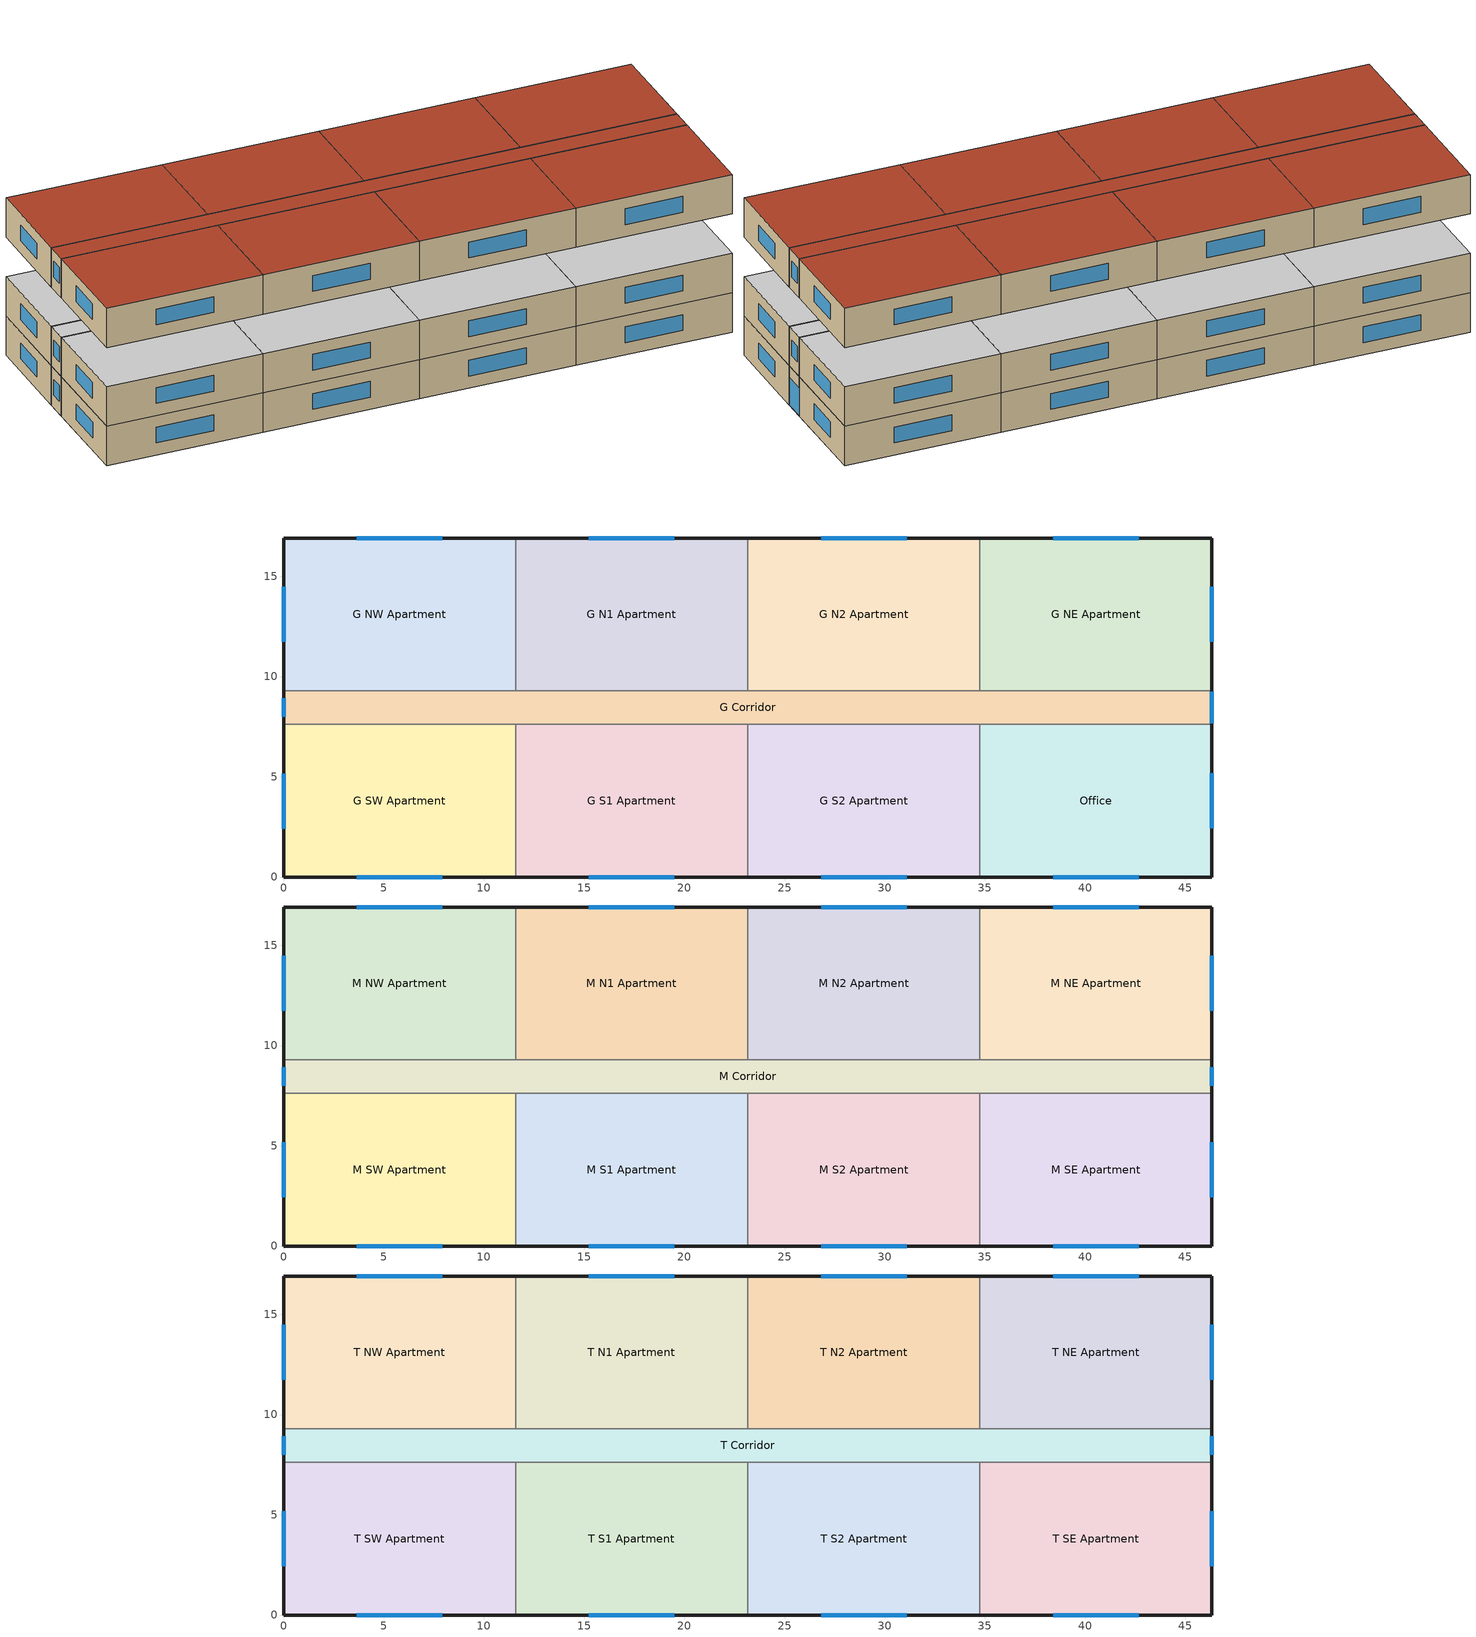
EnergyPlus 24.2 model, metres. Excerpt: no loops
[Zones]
G Corridor
 floor ground (ext-slab): 46.33,9.3 46.33,7.62 0,7.62 0,9.3 z0
 wall outside (Steel Frame Res Ext Wall): 46.33,7.62 46.33,9.3 / 0,9.3 0,7.62 z0:3.05
 wall to G NW Apartment (int-walls): 11.58,9.3 0,9.3 z0:3.05
 wall to Office (int-walls): 34.75,7.62 46.33,7.62 z0:3.05
 wall to G SW Apartment (int-walls): 0,7.62 11.58,7.62 z0:3.05
 wall to G S1 Apartment (int-walls): 11.58,7.62 23.16,7.62 z0:3.05
 wall to G S2 Apartment (int-walls): 23.16,7.62 34.75,7.62 z0:3.05
 wall to G N1 Apartment (int-walls): 23.16,9.3 11.58,9.3 z0:3.05
 wall to G N2 Apartment (int-walls): 34.75,9.3 23.16,9.3 z0:3.05
 wall to G NE Apartment (int-walls): 46.33,9.3 34.75,9.3 z0:3.05
 window (Window Res Operable): 0,8.91 0,8 z0.95:2.17; 46.33,7.67 46.33,9.25 z0.03:2.13
 ceiling adiabatic (INT-FLOOR-UNDERSIDE): 46.33,7.62 46.33,9.3 0,9.3 0,7.62 z3.05
G N1 Apartment
 floor ground (ext-slab): 23.16,16.92 23.16,9.3 11.58,9.3 11.58,16.92 z0
 wall outside (Steel Frame Res Ext Wall): 23.16,16.92 11.58,16.92 z0:3.05
 wall to G N2 Apartment (int-walls): 23.16,9.3 23.16,16.92 z0:3.05
 wall to G NW Apartment (int-walls): 11.58,16.92 11.58,9.3 z0:3.05
 window (Window Res Operable): 19.51,16.92 15.24,16.92 z0.95:2.17
 ceiling adiabatic (INT-FLOOR-UNDERSIDE): 23.16,9.3 23.16,16.92 11.58,16.92 11.58,9.3 z3.05
G N2 Apartment
 floor ground (ext-slab): 34.75,16.92 34.75,9.3 23.16,9.3 23.16,16.92 z0
 wall outside (Steel Frame Res Ext Wall): 34.75,16.92 23.16,16.92 z0:3.05
 wall to G NE Apartment (int-walls): 34.75,9.3 34.75,16.92 z0:3.05
 window (Window Res Operable): 31.09,16.92 26.82,16.92 z0.95:2.17
 ceiling adiabatic (INT-FLOOR-UNDERSIDE): 34.75,9.3 34.75,16.92 23.16,16.92 23.16,9.3 z3.05
G NE Apartment
 floor ground (ext-slab): 46.33,16.92 46.33,9.3 34.75,9.3 34.75,16.92 z0
 wall outside (Steel Frame Res Ext Wall): 46.33,9.3 46.33,16.92 34.75,16.92 z0:3.05
 window (Window Res Operable): 42.67,16.92 38.4,16.92 / 46.33,11.73 46.33,14.48 z0.95:2.17
 ceiling adiabatic (INT-FLOOR-UNDERSIDE): 46.33,9.3 46.33,16.92 34.75,16.92 34.75,9.3 z3.05
G NW Apartment
 floor ground (ext-slab): 11.58,16.92 11.58,9.3 0,9.3 0,16.92 z0
 wall outside (Steel Frame Res Ext Wall): 11.58,16.92 0,16.92 0,9.3 z0:3.05
 window (Window Res Operable): 7.92,16.92 3.66,16.92 / 0,14.48 0,11.73 z0.95:2.17
 ceiling adiabatic (INT-FLOOR-UNDERSIDE): 11.58,9.3 11.58,16.92 0,16.92 0,9.3 z3.05
G S1 Apartment
 floor ground (ext-slab): 23.16,7.62 23.16,0 11.58,0 11.58,7.62 z0
 wall outside (Steel Frame Res Ext Wall): 11.58,0 23.16,0 z0:3.05
 wall to G S2 Apartment (int-walls): 23.16,0 23.16,7.62 z0:3.05
 wall to G SW Apartment (int-walls): 11.58,7.62 11.58,0 z0:3.05
 window (Window Res Operable): 15.24,0 19.51,0 z0.95:2.17
 ceiling adiabatic (INT-FLOOR-UNDERSIDE): 23.16,0 23.16,7.62 11.58,7.62 11.58,0 z3.05
G S2 Apartment
 floor ground (ext-slab): 34.75,7.62 34.75,0 23.16,0 23.16,7.62 z0
 wall outside (Steel Frame Res Ext Wall): 23.16,0 34.75,0 z0:3.05
 wall to Office (int-walls): 34.75,0 34.75,7.62 z0:3.05
 window (Window Res Operable): 26.82,0 31.09,0 z0.95:2.17
 ceiling adiabatic (INT-FLOOR-UNDERSIDE): 34.75,0 34.75,7.62 23.16,7.62 23.16,0 z3.05
G SW Apartment
 floor ground (ext-slab): 11.58,7.62 11.58,0 0,0 0,7.62 z0
 wall outside (Steel Frame Res Ext Wall): 0,7.62 0,0 11.58,0 z0:3.05
 window (Window Res Operable): 3.66,0 7.92,0 / 0,5.14 0,2.4 z0.95:2.17
 ceiling adiabatic (INT-FLOOR-UNDERSIDE): 11.58,0 11.58,7.62 0,7.62 0,0 z3.05
Office
 floor ground (ext-slab): 46.33,7.62 46.33,0 34.75,0 34.75,7.62 z0
 wall outside (Steel Frame Res Ext Wall): 34.75,0 46.33,0 46.33,7.62 z0:3.05
 window (Window Res Operable): 38.4,0 42.67,0 / 46.33,2.44 46.33,5.18 z0.95:2.17
 ceiling adiabatic (INT-FLOOR-UNDERSIDE): 46.33,0 46.33,7.62 34.75,7.62 34.75,0 z3.05
M Corridor
 floor adiabatic (INT-FLOOR-TOPSIDE): 46.33,9.3 46.33,7.62 0,7.62 0,9.3 z3.05
 wall outside (Steel Frame Res Ext Wall): 46.33,7.62 46.33,9.3 / 0,9.3 0,7.62 z3.05:6.1
 wall to M NE Apartment (int-walls): 46.33,9.3 34.75,9.3 z3.05:6.1
 wall to M SW Apartment (int-walls): 0,7.62 11.58,7.62 z3.05:6.1
 wall to M S1 Apartment (int-walls): 11.58,7.62 23.16,7.62 z3.05:6.1
 wall to M S2 Apartment (int-walls): 23.16,7.62 34.75,7.62 z3.05:6.1
 wall to M SE Apartment (int-walls): 34.75,7.62 46.33,7.62 z3.05:6.1
 wall to M NW Apartment (int-walls): 11.58,9.3 0,9.3 z3.05:6.1
 wall to M N1 Apartment (int-walls): 23.16,9.3 11.58,9.3 z3.05:6.1
 wall to M N2 Apartment (int-walls): 34.75,9.3 23.16,9.3 z3.05:6.1
 window (Window Res Operable): 0,8.91 0,8 / 46.33,8 46.33,8.91 z4:5.22
 ceiling adiabatic (INT-FLOOR-UNDERSIDE): 46.33,7.62 46.33,9.3 0,9.3 0,7.62 z6.1
M N1 Apartment
 floor adiabatic (INT-FLOOR-TOPSIDE): 23.16,16.92 23.16,9.3 11.58,9.3 11.58,16.92 z3.05
 wall outside (Steel Frame Res Ext Wall): 23.16,16.92 11.58,16.92 z3.05:6.1
 wall to M N2 Apartment (int-walls): 23.16,9.3 23.16,16.92 z3.05:6.1
 wall to M NW Apartment (int-walls): 11.58,16.92 11.58,9.3 z3.05:6.1
 window (Window Res Operable): 19.51,16.92 15.24,16.92 z4:5.22
 ceiling adiabatic (INT-FLOOR-UNDERSIDE): 23.16,9.3 23.16,16.92 11.58,16.92 11.58,9.3 z6.1
M N2 Apartment
 floor adiabatic (INT-FLOOR-TOPSIDE): 34.75,16.92 34.75,9.3 23.16,9.3 23.16,16.92 z3.05
 wall outside (Steel Frame Res Ext Wall): 34.75,16.92 23.16,16.92 z3.05:6.1
 wall to M NE Apartment (int-walls): 34.75,9.3 34.75,16.92 z3.05:6.1
 window (Window Res Operable): 31.09,16.92 26.82,16.92 z4:5.22
 ceiling adiabatic (INT-FLOOR-UNDERSIDE): 34.75,9.3 34.75,16.92 23.16,16.92 23.16,9.3 z6.1
M NE Apartment
 floor adiabatic (INT-FLOOR-TOPSIDE): 46.33,16.92 46.33,9.3 34.75,9.3 34.75,16.92 z3.05
 wall outside (Steel Frame Res Ext Wall): 46.33,9.3 46.33,16.92 34.75,16.92 z3.05:6.1
 window (Window Res Operable): 42.67,16.92 38.4,16.92 / 46.33,11.73 46.33,14.48 z4:5.22
 ceiling adiabatic (INT-FLOOR-UNDERSIDE): 46.33,9.3 46.33,16.92 34.75,16.92 34.75,9.3 z6.1
M NW Apartment
 floor adiabatic (INT-FLOOR-TOPSIDE): 11.58,16.92 11.58,9.3 0,9.3 0,16.92 z3.05
 wall outside (Steel Frame Res Ext Wall): 11.58,16.92 0,16.92 0,9.3 z3.05:6.1
 window (Window Res Operable): 7.92,16.92 3.66,16.92 / 0,14.48 0,11.73 z4:5.22
 ceiling adiabatic (INT-FLOOR-UNDERSIDE): 11.58,9.3 11.58,16.92 0,16.92 0,9.3 z6.1
M S1 Apartment
 floor adiabatic (INT-FLOOR-TOPSIDE): 23.16,7.62 23.16,0 11.58,0 11.58,7.62 z3.05
 wall outside (Steel Frame Res Ext Wall): 11.58,0 23.16,0 z3.05:6.1
 wall to M S2 Apartment (int-walls): 23.16,0 23.16,7.62 z3.05:6.1
 wall to M SW Apartment (int-walls): 11.58,7.62 11.58,0 z3.05:6.1
 window (Window Res Operable): 15.24,0 19.51,0 z4:5.22
 ceiling adiabatic (INT-FLOOR-UNDERSIDE): 23.16,0 23.16,7.62 11.58,7.62 11.58,0 z6.1
M S2 Apartment
 floor adiabatic (INT-FLOOR-TOPSIDE): 34.75,7.62 34.75,0 23.16,0 23.16,7.62 z3.05
 wall outside (Steel Frame Res Ext Wall): 23.16,0 34.75,0 z3.05:6.1
 wall to M SE Apartment (int-walls): 34.75,0 34.75,7.62 z3.05:6.1
 window (Window Res Operable): 26.82,0 31.09,0 z4:5.22
 ceiling adiabatic (INT-FLOOR-UNDERSIDE): 34.75,0 34.75,7.62 23.16,7.62 23.16,0 z6.1
M SE Apartment
 floor adiabatic (INT-FLOOR-TOPSIDE): 46.33,7.62 46.33,0 34.75,0 34.75,7.62 z3.05
 wall outside (Steel Frame Res Ext Wall): 34.75,0 46.33,0 46.33,7.62 z3.05:6.1
 window (Window Res Operable): 46.33,2.44 46.33,5.18 / 38.4,0 42.67,0 z4:5.22
 ceiling adiabatic (INT-FLOOR-UNDERSIDE): 46.33,0 46.33,7.62 34.75,7.62 34.75,0 z6.1
M SW Apartment
 floor adiabatic (INT-FLOOR-TOPSIDE): 11.58,7.62 11.58,0 0,0 0,7.62 z3.05
 wall outside (Steel Frame Res Ext Wall): 0,7.62 0,0 11.58,0 z3.05:6.1
 window (Window Res Operable): 0,5.18 0,2.44 / 3.66,0 7.92,0 z4:5.22
 ceiling adiabatic (INT-FLOOR-UNDERSIDE): 11.58,0 11.58,7.62 0,7.62 0,0 z6.1
T Corridor
 floor adiabatic (INT-FLOOR-TOPSIDE): 46.33,9.3 46.33,7.62 0,7.62 0,9.3 z9.14
 wall outside (Steel Frame Res Ext Wall): 46.33,7.62 46.33,9.3 / 0,9.3 0,7.62 z9.14:12.19
 wall to T NE Apartment (int-walls): 46.33,9.3 34.75,9.3 z9.14:12.19
 wall to T SW Apartment (int-walls): 0,7.62 11.58,7.62 z9.14:12.19
 wall to T NW Apartment (int-walls): 11.58,9.3 0,9.3 z9.14:12.19
 wall to T N1 Apartment (int-walls): 23.16,9.3 11.58,9.3 z9.14:12.19
 wall to T N2 Apartment (int-walls): 34.75,9.3 23.16,9.3 z9.14:12.19
 wall to T S1 Apartment (int-walls): 11.58,7.62 23.16,7.62 z9.14:12.19
 wall to T S2 Apartment (int-walls): 23.16,7.62 34.75,7.62 z9.14:12.19
 wall to T SE Apartment (int-walls): 34.75,7.62 46.33,7.62 z9.14:12.19
 window (Window Res Operable): 0,8.91 0,8 / 46.33,8 46.33,8.91 z10.1:11.32
 roof outside (IEAD Res Roof): 46.33,7.62 46.33,9.3 0,9.3 0,7.62 z12.19
T N1 Apartment
 floor adiabatic (INT-FLOOR-TOPSIDE): 23.16,16.92 23.16,9.3 11.58,9.3 11.58,16.92 z9.14
 wall outside (Steel Frame Res Ext Wall): 23.16,16.92 11.58,16.92 z9.14:12.19
 wall to T N2 Apartment (int-walls): 23.16,9.3 23.16,16.92 z9.14:12.19
 wall to T NW Apartment (int-walls): 11.58,16.92 11.58,9.3 z9.14:12.19
 window (Window Res Operable): 19.51,16.92 15.24,16.92 z10.1:11.32
 roof outside (IEAD Res Roof): 23.16,9.3 23.16,16.92 11.58,16.92 11.58,9.3 z12.19
T N2 Apartment
 floor adiabatic (INT-FLOOR-TOPSIDE): 34.75,16.92 34.75,9.3 23.16,9.3 23.16,16.92 z9.14
 wall outside (Steel Frame Res Ext Wall): 34.75,16.92 23.16,16.92 z9.14:12.19
 wall to T NE Apartment (int-walls): 34.75,9.3 34.75,16.92 z9.14:12.19
 window (Window Res Operable): 31.09,16.92 26.82,16.92 z10.1:11.32
 roof outside (IEAD Res Roof): 34.75,9.3 34.75,16.92 23.16,16.92 23.16,9.3 z12.19
T NE Apartment
 floor adiabatic (INT-FLOOR-TOPSIDE): 46.33,16.92 46.33,9.3 34.75,9.3 34.75,16.92 z9.14
 wall outside (Steel Frame Res Ext Wall): 46.33,9.3 46.33,16.92 34.75,16.92 z9.14:12.19
 window (Window Res Operable): 42.67,16.92 38.4,16.92 / 46.33,11.73 46.33,14.48 z10.1:11.32
 roof outside (IEAD Res Roof): 46.33,9.3 46.33,16.92 34.75,16.92 34.75,9.3 z12.19
T NW Apartment
 floor adiabatic (INT-FLOOR-TOPSIDE): 11.58,16.92 11.58,9.3 0,9.3 0,16.92 z9.14
 wall outside (Steel Frame Res Ext Wall): 11.58,16.92 0,16.92 0,9.3 z9.14:12.19
 window (Window Res Operable): 7.92,16.92 3.66,16.92 / 0,14.48 0,11.73 z10.1:11.32
 roof outside (IEAD Res Roof): 11.58,9.3 11.58,16.92 0,16.92 0,9.3 z12.19
T S1 Apartment
 floor adiabatic (INT-FLOOR-TOPSIDE): 23.16,7.62 23.16,0 11.58,0 11.58,7.62 z9.14
 wall outside (Steel Frame Res Ext Wall): 11.58,0 23.16,0 z9.14:12.19
 wall to T S2 Apartment (int-walls): 23.16,0 23.16,7.62 z9.14:12.19
 wall to T SW Apartment (int-walls): 11.58,7.62 11.58,0 z9.14:12.19
 window (Window Res Operable): 15.24,0 19.51,0 z10.1:11.32
 roof outside (IEAD Res Roof): 23.16,0 23.16,7.62 11.58,7.62 11.58,0 z12.19
T S2 Apartment
 floor adiabatic (INT-FLOOR-TOPSIDE): 34.75,7.62 34.75,0 23.16,0 23.16,7.62 z9.14
 wall outside (Steel Frame Res Ext Wall): 23.16,0 34.75,0 z9.14:12.19
 wall to T SE Apartment (int-walls): 34.75,0 34.75,7.62 z9.14:12.19
 window (Window Res Operable): 26.82,0 31.09,0 z10.1:11.32
 roof outside (IEAD Res Roof): 34.75,0 34.75,7.62 23.16,7.62 23.16,0 z12.19
T SE Apartment
 floor adiabatic (INT-FLOOR-TOPSIDE): 46.33,7.62 46.33,0 34.75,0 34.75,7.62 z9.14
 wall outside (Steel Frame Res Ext Wall): 34.75,0 46.33,0 46.33,7.62 z9.14:12.19
 window (Window Res Operable): 46.33,2.44 46.33,5.18 / 38.4,0 42.67,0 z10.1:11.32
 roof outside (IEAD Res Roof): 46.33,0 46.33,7.62 34.75,7.62 34.75,0 z12.19
T SW Apartment
 floor adiabatic (INT-FLOOR-TOPSIDE): 11.58,7.62 11.58,0 0,0 0,7.62 z9.14
 wall outside (Steel Frame Res Ext Wall): 0,7.62 0,0 11.58,0 z9.14:12.19
 window (Window Res Operable): 0,5.18 0,2.44 / 3.66,0 7.92,0 z10.1:11.32
 roof outside (IEAD Res Roof): 11.58,0 11.58,7.62 0,7.62 0,0 z12.19
[Building]
Ref Bldg Midrise Apartment Post1980_v1.3_5.0: North Axis {deg}=0; Terrain=City; Loads Convergence Tolerance Value {W}=0.04; Temperature Convergence Tolerance Value {deltaC}=0.2; Solar Distribution=FullInteriorAndExterior; Maximum Number of Warmup Days=50; Minimum Number of Warmup Days=6
[Site:Location]
Toronto.City-Univ.of.Toronto: Latitude {deg}=43.6658; Longitude {deg}=-79.3953; Time Zone {hr}=-5; Elevation {m}=112.5
[SizingPeriod:DesignDay] Day of Month=21; Dry-Bulb Temperature Range Modifier Type=DefaultMultipliers; Humidity Condition Type=Wetbulb; Barometric Pressure {Pa}=99063; Rain Indicator=No; Snow Indicator=No; Daylight Saving Time Indicator=Yes; Solar Model Indicator=ASHRAEClearSky; Begin Environment Reset Mode=FullResetAtBeginEnvironment
Name | Month | Day Type | Maximum Dry-Bulb Temperature {C} | Daily Dry-Bulb Temperature Range {deltaC} | Wetbulb or DewPoint at Maximum Dry-Bulb {C} | Wind Speed {m/s} | Wind Direction {deg} | Sky Clearness
CHICAGO Ann Clg .4% Condns WB=>MDB | 7 | SummerDesignDay | 31.2 | 10.7 | 25.5 | 5.3 | 230 | 1
CHICAGO Ann Htg 99.6% Condns DB | 1 | WinterDesignDay | -20.6 | 0 | -20.6 | 4.9 | 270 | 0
[Site:GroundTemperature:BuildingSurface]
18, 18, 18, 18, 18, 18, 18, 18, 18, 18, 18, 18
[Material] Thermal Absorptance=0.9
Name | Roughness | Thickness {m} | Conductivity {W/m-K} | Density {kg/m3} | Specific Heat {J/kg-K} | Solar Absorptance | Visible Absorptance
1/2IN Gypsum | Smooth | 0.0127 | 0.16 | 784.9 | 830 | 0.92 | 0.92
HW CONCRETE; MAT-CC05 4 HW CONCRETE | Rough | 0.1016 | 1.311 | 2240 | 836.8 | 0.7 | 0.7
IEAD Res Roof Insulation | MediumRough | 0.153184 | 0.049 | 265 | 836.8 | 0.7 | 0.7
Metal Decking | MediumSmooth | 0.0015 | 45.006 | 7680 | 418.4 | 0.7 | 0.3
Roof Membrane | VeryRough | 0.0095 | 0.16 | 1121.29 | 1460 | 0.7 | 0.7
Std Wood 6inch | MediumSmooth | 0.15 | 0.12 | 540 | 1210 | 0.7 | 0.7
Steel Frame Res Wall Insulation | MediumRough | 0.0895622 | 0.049 | 265 | 836.8 | 0.7 | 0.7
Wood Siding | MediumSmooth | 0.01 | 0.11 | 544.62 | 1210 | 0.78 | 0.78
[Material:NoMass]
CP02 CARPET PAD: Roughness=VeryRough; Thermal Resistance {m2-K/W}=0.2165; Thermal Absorptance=0.9; Solar Absorptance=0.7; Visible Absorptance=0.8
[WindowMaterial:SimpleGlazingSystem]
Res Operable Assembly Window: U-Factor {W/m2-K}=3.39; Solar Heat Gain Coefficient=0.39
[Construction]
ext-slab: HW CONCRETE, CP02 CARPET PAD
IEAD Res Roof: Roof Membrane, IEAD Res Roof Insulation, Metal Decking
INT-FLOOR-TOPSIDE: MAT-CC05 4 HW CONCRETE, CP02 CARPET PAD
INT-FLOOR-UNDERSIDE: CP02 CARPET PAD, MAT-CC05 4 HW CONCRETE
int-walls: 1/2IN Gypsum, 1/2IN Gypsum
InteriorFurnishings: Std Wood 6inch
Steel Frame Res Ext Wall: Wood Siding, Steel Frame Res Wall Insulation, 1/2IN Gypsum
Window Res Operable: Res Operable Assembly Window
[Space]
Name | Zone
G Corridor Space | G Corridor
G N1 Apartment Space | G N1 Apartment
G N2 Apartment Space | G N2 Apartment
G NE Apartment Space | G NE Apartment
G NW Apartment Space | G NW Apartment
G S1 Apartment Space | G S1 Apartment
G S2 Apartment Space | G S2 Apartment
G SW Apartment Space | G SW Apartment
M Corridor Space | M Corridor
M N1 Apartment Space | M N1 Apartment
M N2 Apartment Space | M N2 Apartment
M NE Apartment Space | M NE Apartment
M NW Apartment Space | M NW Apartment
M S1 Apartment Space | M S1 Apartment
M S2 Apartment Space | M S2 Apartment
M SE Apartment Space | M SE Apartment
M SW Apartment Space | M SW Apartment
Office Space | Office
T Corridor Space | T Corridor
T N1 Apartment Space | T N1 Apartment
T N2 Apartment Space | T N2 Apartment
T NE Apartment Space | T NE Apartment
T NW Apartment Space | T NW Apartment
T S1 Apartment Space | T S1 Apartment
T S2 Apartment Space | T S2 Apartment
T SE Apartment Space | T SE Apartment
T SW Apartment Space | T SW Apartment
[Zone] Part of Total Floor Area=Yes
Name | Multiplier
G Corridor; G N1 Apartment; G N2 Apartment; G NE Apartment; G NW Apartment; G S1 Apartment; G S2 Apartment; G SW Apartment; Office; T Corridor; T N1 Apartment; T N2 Apartment; T NE Apartment; T NW Apartment; T S1 Apartment; T S2 Apartment; T SE Apartment; T SW Apartment | 1
M Corridor; M N1 Apartment; M N2 Apartment; M NE Apartment; M NW Apartment; M S1 Apartment; M S2 Apartment; M SE Apartment; M SW Apartment | 2
[InternalMass] Construction=InteriorFurnishings
Name | Zone or ZoneList | Space or SpaceList | Surface Area {m2}
G Corridor Internal Mass | G Corridor | G Corridor Space | 155.3169
G N1 Apartment Internal Mass | G N1 Apartment | G N1 Apartment Space | 176.4974
G N2 Apartment Internal Mass | G N2 Apartment | G N2 Apartment Space | 176.4974
G NE Apartment Internal Mass | G NE Apartment | G NE Apartment Space | 176.4974
G NW Apartment Internal Mass | G NW Apartment | G NW Apartment Space | 176.4974
G S1 Apartment Internal Mass | G S1 Apartment | G S1 Apartment Space | 176.4974
G S2 Apartment Internal Mass | G S2 Apartment | G S2 Apartment Space | 176.4974
G SW Apartment Internal Mass | G SW Apartment | G SW Apartment Space | 176.4974
M Corridor Internal Mass | M Corridor | M Corridor Space | 155.3169
M N1 Apartment Internal Mass | M N1 Apartment | M N1 Apartment Space | 176.4974
M N2 Apartment Internal Mass | M N2 Apartment | M N2 Apartment Space | 176.4974
M NE Apartment Internal Mass | M NE Apartment | M NE Apartment Space | 176.4974
M NW Apartment Internal Mass | M NW Apartment | M NW Apartment Space | 176.4974
M S1 Apartment Internal Mass | M S1 Apartment | M S1 Apartment Space | 176.4974
M S2 Apartment Internal Mass | M S2 Apartment | M S2 Apartment Space | 176.4974
M SE Apartment Internal Mass | M SE Apartment | M SE Apartment Space | 176.4974
M SW Apartment Internal Mass | M SW Apartment | M SW Apartment Space | 176.4974
Office Internal Mass | Office | Office Space | 176.4974
T Corridor Internal Mass | T Corridor | T Corridor Space | 155.3169
T N1 Apartment Internal Mass | T N1 Apartment | T N1 Apartment Space | 176.4974
T N2 Apartment Internal Mass | T N2 Apartment | T N2 Apartment Space | 176.4974
T NE Apartment Internal Mass | T NE Apartment | T NE Apartment Space | 176.4974
T NW Apartment Internal Mass | T NW Apartment | T NW Apartment Space | 176.4974
T S1 Apartment Internal Mass | T S1 Apartment | T S1 Apartment Space | 176.4974
T S2 Apartment Internal Mass | T S2 Apartment | T S2 Apartment Space | 176.4974
T SE Apartment Internal Mass | T SE Apartment | T SE Apartment Space | 176.4974
T SW Apartment Internal Mass | T SW Apartment | T SW Apartment Space | 176.4974
[People] Number of People Calculation Method=People; Fraction Radiant=0.3; Activity Level Schedule=ACTIVITY_SCH; Enable ASHRAE 55 Comfort Warnings=No; Mean Radiant Temperature Calculation Type=EnclosureAveraged; Work Efficiency Schedule=WORK_EFF_SCH; Clothing Insulation Schedule=CLOTHING_SCH; Air Velocity Schedule=AIR_VELO_SCH; Thermal Comfort Model 1 Type=FANGER
Name | Zone or ZoneList or Space or SpaceList | Number of People Schedule | Number of People
G N1 Apartment People | G N1 Apartment Space | APT_OCC_SCH | 2.5
G N2 Apartment People | G N2 Apartment Space | APT_OCC_SCH | 2.5
G NE Apartment People | G NE Apartment Space | APT_OCC_SCH | 2.5
G NW Apartment People | G NW Apartment Space | APT_OCC_SCH | 2.5
G S1 Apartment People | G S1 Apartment Space | APT_OCC_SCH | 2.5
G S2 Apartment People | G S2 Apartment Space | APT_OCC_SCH | 2.5
G SW Apartment People | G SW Apartment Space | APT_OCC_SCH | 2.5
M N1 Apartment People | M N1 Apartment Space | APT_OCC_SCH | 2.5
M N2 Apartment People | M N2 Apartment Space | APT_OCC_SCH | 2.5
M NE Apartment People | M NE Apartment Space | APT_OCC_SCH | 2.5
M NW Apartment People | M NW Apartment Space | APT_OCC_SCH | 2.5
M S1 Apartment People | M S1 Apartment Space | APT_OCC_SCH | 2.5
M S2 Apartment People | M S2 Apartment Space | APT_OCC_SCH | 2.5
M SE Apartment People | M SE Apartment Space | APT_OCC_SCH | 2.5
M SW Apartment People | M SW Apartment Space | APT_OCC_SCH | 2.5
Office People | Office Space | OFF_OCC_SCH | 2
T N1 Apartment People | T N1 Apartment Space | APT_OCC_SCH | 2.5
T N2 Apartment People | T N2 Apartment Space | APT_OCC_SCH | 2.5
T NE Apartment People | T NE Apartment Space | APT_OCC_SCH | 2.5
T NW Apartment People | T NW Apartment Space | APT_OCC_SCH | 2.5
T S1 Apartment People | T S1 Apartment Space | APT_OCC_SCH | 2.5
T S2 Apartment People | T S2 Apartment Space | APT_OCC_SCH | 2.5
T SE Apartment People | T SE Apartment Space | APT_OCC_SCH | 2.5
T SW Apartment People | T SW Apartment Space | APT_OCC_SCH | 2.5
[Lights] Design Level Calculation Method=Watts/Area; Return Air Fraction=0; Fraction Radiant=0.7; Fraction Visible=0.2; Fraction Replaceable=1; Return Air Fraction Calculated from Plenum Temperature=No; Return Air Fraction Function of Plenum Temperature Coefficient 1=0; Return Air Fraction Function of Plenum Temperature Coefficient 2 {1/K}=0
Name | Zone or ZoneList or Space or SpaceList | Schedule | Watts per Floor Area {W/m2}
G Corridor_Lights | G Corridor Space | COR_LIGHT_SCH | 9.9
G N1 Apartment_Lights | G N1 Apartment Space | APT_LIGHT_SCH | 3.88
G N2 Apartment_Lights | G N2 Apartment Space | APT_LIGHT_SCH | 3.88
G NE Apartment_Lights | G NE Apartment Space | APT_LIGHT_SCH | 3.88
G NW Apartment_Lights | G NW Apartment Space | APT_LIGHT_SCH | 3.88
G S1 Apartment_Lights | G S1 Apartment Space | APT_LIGHT_SCH | 3.88
G S2 Apartment_Lights | G S2 Apartment Space | APT_LIGHT_SCH | 3.88
G SW Apartment_Lights | G SW Apartment Space | APT_LIGHT_SCH | 3.88
M Corridor_Lights | M Corridor Space | COR_LIGHT_SCH | 9.9
M N1 Apartment_Lights | M N1 Apartment Space | APT_LIGHT_SCH | 3.88
M N2 Apartment_Lights | M N2 Apartment Space | APT_LIGHT_SCH | 3.88
M NE Apartment_Lights | M NE Apartment Space | APT_LIGHT_SCH | 3.88
M NW Apartment_Lights | M NW Apartment Space | APT_LIGHT_SCH | 3.88
M S1 Apartment_Lights | M S1 Apartment Space | APT_LIGHT_SCH | 3.88
M S2 Apartment_Lights | M S2 Apartment Space | APT_LIGHT_SCH | 3.88
M SE Apartment_Lights | M SE Apartment Space | APT_LIGHT_SCH | 3.88
M SW Apartment_Lights | M SW Apartment Space | APT_LIGHT_SCH | 3.88
Office_Lights | Office Space | OFF_LIGHT_SCH | 21.95
T Corridor_Lights | T Corridor Space | COR_LIGHT_SCH | 9.9
T N1 Apartment_Lights | T N1 Apartment Space | APT_LIGHT_SCH | 3.88
T N2 Apartment_Lights | T N2 Apartment Space | APT_LIGHT_SCH | 3.88
T NE Apartment_Lights | T NE Apartment Space | APT_LIGHT_SCH | 3.88
T NW Apartment_Lights | T NW Apartment Space | APT_LIGHT_SCH | 3.88
T S1 Apartment_Lights | T S1 Apartment Space | APT_LIGHT_SCH | 3.88
T S2 Apartment_Lights | T S2 Apartment Space | APT_LIGHT_SCH | 3.88
T SE Apartment_Lights | T SE Apartment Space | APT_LIGHT_SCH | 3.88
T SW Apartment_Lights | T SW Apartment Space | APT_LIGHT_SCH | 3.88
[ElectricEquipment] Fraction Latent=0
Name | Zone or ZoneList or Space or SpaceList | Schedule | Design Level Calculation Method | Design Level {W} | Fraction Radiant | Fraction Lost | Watts per Floor Area {W/m2}
G Corridor_Elevators_Equip | G Corridor Space | BLDG_ELEVATORS | EquipmentLevel | 16054.9 | 0 | 0.95
G N1 Apartment_PlugMisc_Equip | G N1 Apartment Space | APT_EQP_SCH | Watts/Area |  | 0.5 | 0 | 5.38
G N2 Apartment_PlugMisc_Equip | G N2 Apartment Space | APT_EQP_SCH | Watts/Area |  | 0.5 | 0 | 5.38
G NE Apartment_PlugMisc_Equip | G NE Apartment Space | APT_EQP_SCH | Watts/Area |  | 0.5 | 0 | 5.38
G NW Apartment_PlugMisc_Equip | G NW Apartment Space | APT_EQP_SCH | Watts/Area |  | 0.5 | 0 | 5.38
G S1 Apartment_PlugMisc_Equip | G S1 Apartment Space | APT_EQP_SCH | Watts/Area |  | 0.5 | 0 | 5.38
G S2 Apartment_PlugMisc_Equip | G S2 Apartment Space | APT_EQP_SCH | Watts/Area |  | 0.5 | 0 | 5.38
G SW Apartment_PlugMisc_Equip | G SW Apartment Space | APT_EQP_SCH | Watts/Area |  | 0.5 | 0 | 5.38
M N1 Apartment_PlugMisc_Equip | M N1 Apartment Space | APT_EQP_SCH | Watts/Area |  | 0.5 | 0 | 5.38
M N2 Apartment_PlugMisc_Equip | M N2 Apartment Space | APT_EQP_SCH | Watts/Area |  | 0.5 | 0 | 5.38
M NE Apartment_PlugMisc_Equip | M NE Apartment Space | APT_EQP_SCH | Watts/Area |  | 0.5 | 0 | 5.38
M NW Apartment_PlugMisc_Equip | M NW Apartment Space | APT_EQP_SCH | Watts/Area |  | 0.5 | 0 | 5.38
M S1 Apartment_PlugMisc_Equip | M S1 Apartment Space | APT_EQP_SCH | Watts/Area |  | 0.5 | 0 | 5.38
M S2 Apartment_PlugMisc_Equip | M S2 Apartment Space | APT_EQP_SCH | Watts/Area |  | 0.5 | 0 | 5.38
M SE Apartment_PlugMisc_Equip | M SE Apartment Space | APT_EQP_SCH | Watts/Area |  | 0.5 | 0 | 5.38
M SW Apartment_PlugMisc_Equip | M SW Apartment Space | APT_EQP_SCH | Watts/Area |  | 0.5 | 0 | 5.38
Office_PlugMisc_Equip | Office Space | OFF_EQP_SCH | Watts/Area |  | 0.5 | 0 | 12.9
T N1 Apartment_PlugMisc_Equip | T N1 Apartment Space | APT_EQP_SCH | Watts/Area |  | 0.5 | 0 | 5.38
T N2 Apartment_PlugMisc_Equip | T N2 Apartment Space | APT_EQP_SCH | Watts/Area |  | 0.5 | 0 | 5.38
T NE Apartment_PlugMisc_Equip | T NE Apartment Space | APT_EQP_SCH | Watts/Area |  | 0.5 | 0 | 5.38
T NW Apartment_PlugMisc_Equip | T NW Apartment Space | APT_EQP_SCH | Watts/Area |  | 0.5 | 0 | 5.38
T S1 Apartment_PlugMisc_Equip | T S1 Apartment Space | APT_EQP_SCH | Watts/Area |  | 0.5 | 0 | 5.38
T S2 Apartment_PlugMisc_Equip | T S2 Apartment Space | APT_EQP_SCH | Watts/Area |  | 0.5 | 0 | 5.38
T SE Apartment_PlugMisc_Equip | T SE Apartment Space | APT_EQP_SCH | Watts/Area |  | 0.5 | 0 | 5.38
T SW Apartment_PlugMisc_Equip | T SW Apartment Space | APT_EQP_SCH | Watts/Area |  | 0.5 | 0 | 5.38
[ZoneInfiltration:DesignFlowRate] Design Flow Rate Calculation Method=Flow/ExteriorArea; Flow Rate per Exterior Surface Area {m3/s-m2}=0.009; Constant Term Coefficient=-.0466; Temperature Term Coefficient=0; Velocity Term Coefficient=0.004; Velocity Squared Term Coefficient=0.016
Name | Zone or ZoneList or Space or SpaceList | Schedule
G Corridor_Infiltration | G Corridor Space | APT_INFIL_SCH
G N1 Apartment_Infiltration | G N1 Apartment Space | APT_INFIL_SCH
G N2 Apartment_Infiltration | G N2 Apartment Space | APT_INFIL_SCH
G NE Apartment_Infiltration | G NE Apartment Space | APT_INFIL_SCH
G NW Apartment_Infiltration | G NW Apartment Space | APT_INFIL_SCH
G S1 Apartment_Infiltration | G S1 Apartment Space | APT_INFIL_SCH
G S2 Apartment_Infiltration | G S2 Apartment Space | APT_INFIL_SCH
G SW Apartment_Infiltration | G SW Apartment Space | APT_INFIL_SCH
M Corridor_Infiltration | M Corridor Space | APT_INFIL_SCH
M N1 Apartment_Infiltration | M N1 Apartment Space | APT_INFIL_SCH
M N2 Apartment_Infiltration | M N2 Apartment Space | APT_INFIL_SCH
M NE Apartment_Infiltration | M NE Apartment Space | APT_INFIL_SCH
M NW Apartment_Infiltration | M NW Apartment Space | APT_INFIL_SCH
M S1 Apartment_Infiltration | M S1 Apartment Space | APT_INFIL_SCH
M S2 Apartment_Infiltration | M S2 Apartment Space | APT_INFIL_SCH
M SE Apartment_Infiltration | M SE Apartment Space | APT_INFIL_SCH
M SW Apartment_Infiltration | M SW Apartment Space | APT_INFIL_SCH
Office_Infiltration | Office Space | OFFICE_INFIL_SCH
T Corridor_Infiltration | T Corridor Space | APT_INFIL_SCH
T N1 Apartment_Infiltration | T N1 Apartment Space | APT_INFIL_SCH
T N2 Apartment_Infiltration | T N2 Apartment Space | APT_INFIL_SCH
T NE Apartment_Infiltration | T NE Apartment Space | APT_INFIL_SCH
T NW Apartment_Infiltration | T NW Apartment Space | APT_INFIL_SCH
T S1 Apartment_Infiltration | T S1 Apartment Space | APT_INFIL_SCH
T S2 Apartment_Infiltration | T S2 Apartment Space | APT_INFIL_SCH
T SE Apartment_Infiltration | T SE Apartment Space | APT_INFIL_SCH
T SW Apartment_Infiltration | T SW Apartment Space | APT_INFIL_SCH
[Exterior:Lights]
Exterior Facade Lighting: Schedule=ALWAYS_ON; Design Level {W}=6436; Control Option=AstronomicalClock
[Schedule:Compact]
COR_LIGHT_SCH; ALWAYS_ON: Through: 12/31, For: AllDays, Until: 24:00, 1
BLDG_ELEVATORS: Through: 12/31, For: AllDays, Until: 04:00, 0.05, Until: 05:00, 0.1, Until: 06:00, 0.2, Until: 07:00, 0.4, Until: 09:00, 0.5, Until: 10:00, 0.35, Until: 16:00, 0.15, Until: 17:00, 0.35, Until: 19:00, 0.5, Until: 21:00, 0.4, Until: 22:00, 0.3, Until: 23:00, 0.2, Until: 24:00, 0.1
APT_LIGHT_SCH: Through: 12/31, For: AllDays, Until: 04:00, 0.067, Until: 05:00, 0.187, Until: 06:00, 0.394, Until: 07:00, 0.44, Until: 08:00, 0.393, Until: 09:00, 0.172, Until: 15:00, 0.119, Until: 16:00, 0.206, Until: 17:00, 0.439, Until: 18:00, 0.616, Until: 19:00, 0.829, Until: 20:00, 0.986, Until: 21:00, 1, Until: 22:00, 0.692, Until: 23:00, 0.384, Until: 24:00, 0.16
APT_OCC_SCH: Through: 12/31, For: AllDays, Until: 7:00, 1, Until: 8:00, 0.85, Until: 9:00, 0.39, Until: 16:00, 0.25, Until: 17:00, 0.3, Until: 18:00, 0.52, Until: 21:00, 0.87, Until: 24:00, 1
ACTIVITY_SCH: Through: 12/31, For: AllDays, Until: 24:00, 120
WORK_EFF_SCH: Through: 12/31, For: AllDays, Until: 24:00, 0
CLOTHING_SCH: Through: 04/30, For: AllDays, Until: 24:00, 1, Through: 09/30, For: AllDays, Until: 24:00, 0.5, Through: 12/31, For: AllDays, Until: 24:00, 1
AIR_VELO_SCH: Through: 12/31, For: AllDays, Until: 24:00, 0.2
APT_EQP_SCH: Through: 12/31, For: AllDays, Until: 1:00, 0.45, Until: 2:00, 0.41, Until: 3:00, 0.39, Until: 5:00, 0.38, Until: 6:00, 0.43, Until: 7:00, 0.54, Until: 8:00, 0.65, Until: 9:00, 0.66, Until: 10:00, 0.67, Until: 11:00, 0.69, Until: 12:00, 0.7, Until: 13:00, 0.69, Until: 14:00, 0.66, Until: 15:00, 0.65, Until: 16:00, 0.68, Until: 17:00, 0.8, Until: 19:00, 1, Until: 20:00, 0.93, Until: 21:00, 0.89, Until: 22:00, 0.85, Until: 23:00, 0.71, Until: 24:00, 0.58
OFF_LIGHT_SCH: Through: 12/31, For: Weekdays SummerDesignDay, Until: 08:00, 0.18, Until: 12:00, 0.9, Until: 13:00, 0.8, Until: 17:00, 0.9, Until: 24:00, 0.18, For: AllOtherDays, Until: 24:00, 0.18
OFF_OCC_SCH: Through: 12/31, For: Weekdays SummerDesignDay WinterDesignDay, Until: 8:00, 0, Until: 12:00, 1, Until: 13:00, 0.5, Until: 17:00, 1, Until: 24:00, 0, For AllOtherDays, Until: 24:00, 0
OFF_EQP_SCH: Through: 12/31, For: Weekdays SummerDesignDay, Until: 7:00, 0.33, Until: 8:00, 0.5, Until: 12:00, 1, Until: 13:00, 0.94, Until: 17:00, 1, Until: 18:00, 0.5, Until: 24:00, 0.33, For AllOtherDays, Until: 24:00, 0.33
OFFICE_INFIL_SCH: Through: 12/31, For: Weekdays, Until: 8:00, .15, Until: 17:00, .75, Until: 24:00, .15, For AllOtherDays, Until: 24:00, .15
APT_INFIL_SCH: Through: 12/31, For: Weekdays, Until: 8:00, .75, Until: 17:00, .15, Until: 24:00, .75, For AllOtherDays, Until: 24:00, .15
